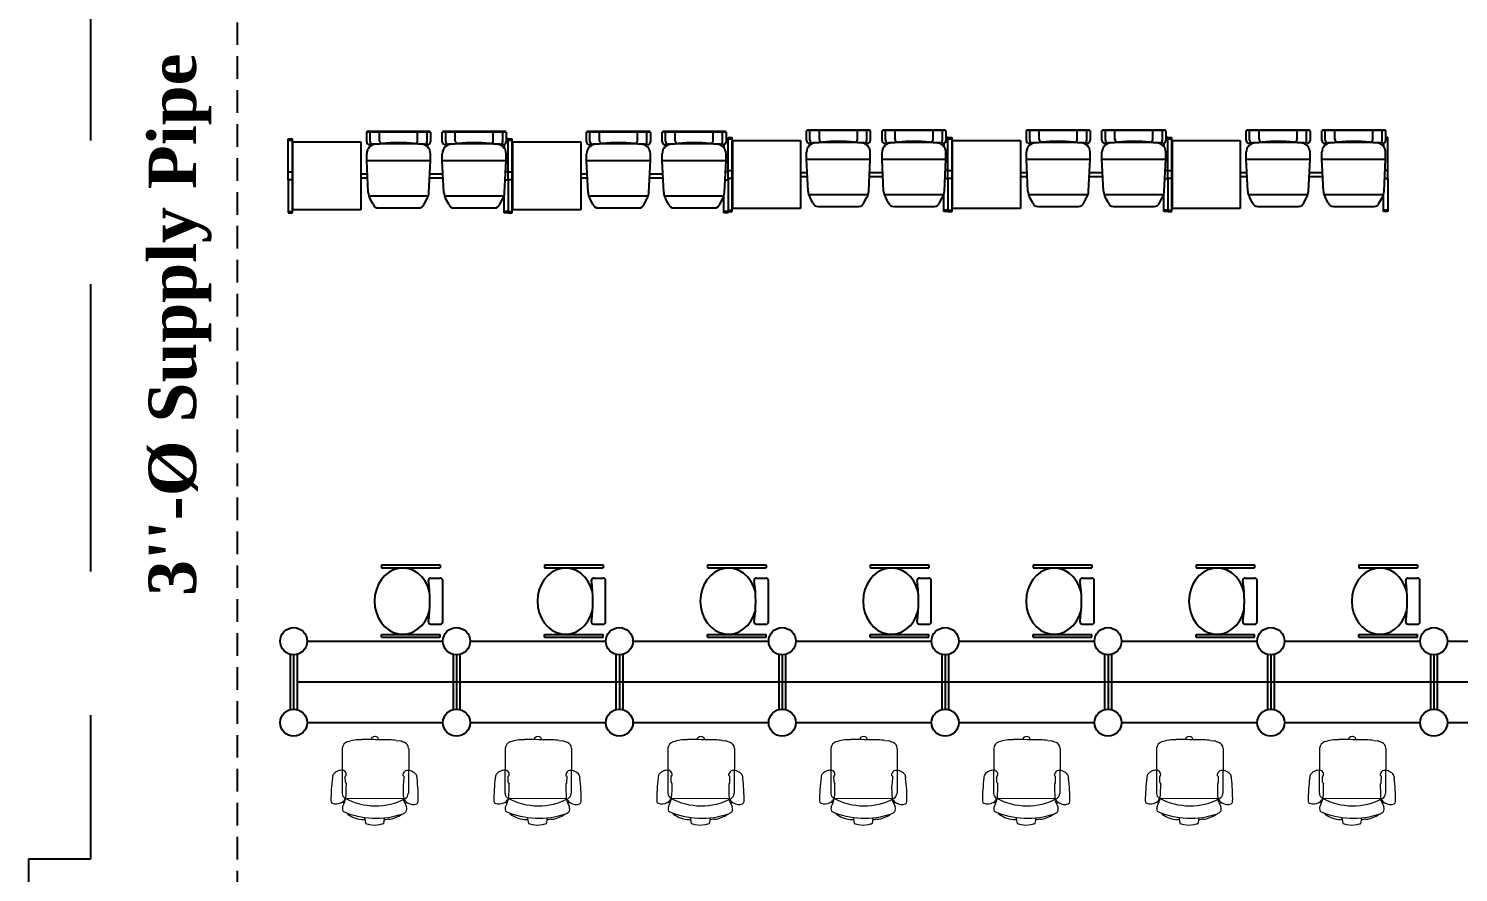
# Model space of a CAD drawing. Header units: inches. Extents: x 482566 to 494966, y -26460 to -22226.
# Drawn here: x 486331.5 to 486805.5, y -23550.4 to -23270.6 of the extents above; entities that cross this region are included whole.
import ezdxf

# ---------------------------------------------------------------- set-up
doc = ezdxf.new("R2010")
doc.units = ezdxf.units.IN
doc.header["$LTSCALE"] = 15
doc.header["$MEASUREMENT"] = 0
doc.linetypes.add('DASHED', pattern=[0.75, 0.5, -0.25])
doc.linetypes.add('TRATTEGGIATA2', pattern=[9.525, 6.35, -3.175])
doc.layers.add('A-furniture', color=50, linetype='Continuous', lineweight=9)
doc.layers.add('I-ANNO-TEXT', color=7, linetype='Continuous', lineweight=18)
for name, color, linetype in [('I-WALL-IN', 3, 'Continuous'), ('MAR22', 255, 'Continuous'), ('SUI GAS LINE', 30, 'TRATTEGGIATA2'), ('Water Main', 5, 'DASHED')]:
    doc.layers.add(name, color=color, linetype=linetype)
doc.styles.add('MICRO', font='')
doc.styles.get('MICRO').set_extended_font_data('MicrogrammaSSi', bold=True)

# ---------------------------------------------------------------- blocks, each defined once
blk = doc.blocks.new('391A')
at = {"layer": 'MAR22'}
for p, q in [((-294, -87), (-294, -567)), ((-294, -87), (-270, -87)), ((-270, -87), (-270, -567)), ((274, -87), (274, -567)), ((298, -87), (274, -87)), ((298, -87), (298, -567)), ((-294, -567), (-270, -567)), ((-187, -490), (-187, -567)), ((191, -490), (191, -567)), ((298, -567), (274, -567)), ((-167, -587), (171, -587))]:
    blk.add_line(p, q, dxfattribs=at)
for centre, radius, start, end in [((-167, -490), 20, 81.5871, 180), ((-167, -567), 20, 180, 270), ((2, 655), 1138, 261.5871, 278.4129), ((171, -490), 20, 0, 98.4129), ((171, -567), 20, 270, 0)]:
    blk.add_arc(centre, radius, start, end, dxfattribs=at)
blk.add_ellipse((2, -259), major_axis=(-271, 0), ratio=0.849159, start_param=1.857345, end_param=7.567433, dxfattribs=at)
blk = doc.blocks.new('A$C6A0E07C9')
at = {"layer": 'A-furniture'}
for p, q in [((-0.214, 0.272), (0.118, 0.288)), ((-0.012, 0.242), (-0.025, 0.242)), ((-0.011, 0.243), (-0.012, 0.242)), ((-0.008, 0.248), (-0.011, 0.243)), ((-0.011, 0.243), (-0.011, 0.243)), ((0.038, 0.251), (-0.003, 0.25)), ((0.042, 0.251), (0.045, 0.247)), ((0.045, 0.247), (0.046, 0.246)), ((0.046, 0.246), (0.048, 0.245)), ((0.048, 0.245), (0.048, 0.245)), ((0.159, 0.25), (0.179, -0.167)), ((-0.269, 0.177), (-0.266, 0.205)), ((0.315, 0.121), (0.306, 0.12)), ((0.313, 0.121), (0.347, 0.116)), ((0.315, 0.152), (0.319, 0.129)), ((0.351, 0.113), (0.36, 0.088)), ((-0.291, 0.02), (-0.289, 0.029)), ((-0.288, 0.01), (-0.291, 0.02)), ((-0.289, 0.029), (-0.284, 0.038)), ((-0.282, 0.002), (-0.288, 0.01)), ((-0.284, 0.038), (-0.276, 0.044)), ((-0.274, -0.003), (-0.282, 0.002)), ((-0.276, 0.044), (-0.267, 0.046)), ((0.364, 0.015), (0.358, -0.011)), ((0.36, 0.088), (0.366, 0.051)), ((0.366, 0.051), (0.364, 0.015)), ((-0.264, -0.004), (-0.274, -0.003)), ((0.311, -0.022), (0.322, -0.023)), ((0.32, -0.023), (0.355, -0.015)), ((0.355, -0.015), (0.356, -0.013)), ((0.356, -0.013), (0.358, -0.011)), ((-0.189, -0.217), (0.143, -0.2)), ((0.009, -0.176), (-0.004, -0.177)), ((0.009, -0.176), (0.009, -0.176)), ((0.01, -0.176), (0.009, -0.176)), ((0.013, -0.182), (0.01, -0.176)), ((0.059, -0.18), (0.018, -0.183)), ((0.063, -0.179), (0.066, -0.175)), ((0.066, -0.175), (0.067, -0.174)), ((0.067, -0.174), (0.069, -0.173)), ((0.069, -0.173), (0.069, -0.173)), ((0.296, -0.147), (0.284, -0.159))]:
    blk.add_line(p, q, dxfattribs=at)
for centre, radius, start, end in [((0.027, 0.278), 0.0792, 129.4999, 189.1152), ((0.007, 0.283), 0.0635, 94.0792, 117.5938), ((0.224, -0.892), 1.257, 92.3594, 100.1757), ((0.172, 0.345), 0.0192, 28.1256, 89.2436), ((0.121, 0.323), 0.0749, 330.3794, 24.513), ((0.594, -0.035), 0.893, 162.1203, 164.4323), ((-0.21, 0.223), 0.0487, 94.526, 161.0109), ((-0.022, 0.271), 0.0292, 192.0047, 264.4409), ((-0.004, 0.244), 0.00623, 84.8455, 131.3174), ((0.037, 0.241), 0.0101, 64.5281, 88.6391), ((0.001, 1.553), 1.309, 272.0899, 276.676), ((0.117, 0.241), 0.0463, 34.0902, 88.4441), ((0.149, 0.274), 0.0211, 279.8693, 313.3434), ((-0.249, 0.025), 0.471, 334.5973, 30.9732), ((0.17, 0.245), 0.0129, 130.1366, 158.0173), ((0.187, 0.181), 0.0779, 100.0525, 108.2672), ((0.108, 0.326), 0.0879, 309.6726, 333.0223), ((-1.125, 2.793), 2.849, 297.1157, 298.0695), ((-0.92, -0.013), 1.143, 14.0931, 15.0056), ((0.234, 0.223), 0.0597, 72.5282, 107.7011), ((0.195, 0.222), 0.0806, 25.5198, 45.5387), ((-0.301, 0.026), 0.614, 339.6108, 22.0467), ((0.128, 0.125), 0.189, 8.0925, 40.8276), ((0.182, 0.142), 0.452, 175.5289, 182.0991), ((72.219, 3.627), 72.574, 182.76527, 182.92488), ((0.31, 0.129), 0.0088, 301.088, 3.1667), ((0.347, 0.111), 0.00513, 22.8184, 91.0076), ((0.081, -0.062), 0.341, 182.481, 200.7553), ((0.116, -0.038), 0.211, 328.6962, 1.8079), ((0.318, -0.031), 0.00903, 2.1237, 63.3709), ((-0.186, -0.16), 0.0572, 202.8821, 266.1169), ((0.052, -0.207), 0.0792, 176.5782, 236.1936), ((0.002, -0.206), 0.0292, 101.2525, 173.6887), ((0.017, -0.177), 0.00623, 234.376, 280.848), ((0.058, -0.17), 0.0101, 277.0543, 301.1654), ((0.152, -1.479), 1.309, 89.0174, 93.6036), ((0.138, -0.155), 0.0449, 276.7939, 330.1521), ((0.172, -0.191), 0.0211, 52.3501, 85.8241), ((0.197, -0.155), 0.0211, 212.6602, 229.0352), ((0.163, -0.292), 0.122, 63.0548, 80.6357), ((0.136, -0.248), 0.0879, 32.6712, 56.0209), ((-0.92, -0.013), 1.143, 350.6964, 351.6126), ((0.149, -0.244), 0.0749, 341.1805, 35.314), ((0.324, 0.055), 0.26, 246.1539, 250.8174), ((0.249, -0.153), 0.0392, 254.2998, 275.9911), ((0.254, -0.14), 0.0518, 269.3553, 293.3788), ((0.031, -0.214), 0.0635, 248.0997, 271.6142), ((0.131, 0.976), 1.257, 265.5178, 273.334), ((0.202, -0.26), 0.0192, 276.4498, 337.5679)]:
    blk.add_arc(centre, radius, start, end, dxfattribs=at)

msp = doc.modelspace()

# ---------------------------------------------------------------- linework, layer by layer
at = {"color": 7}
for p, q in [((486417.6, -23318.1, 3.81), (486417.6, -23307.19, 3.81)), ((486417.6, -23307.19, 3.81), (486418.95, -23307.19, 3.81)), ((486417.6, -23307.64, 3.81), (486418.95, -23307.64, 3.81)), ((486418.95, -23331.7, 3.81), (486418.95, -23307.19, 3.81)), ((486490.5, -23307.19, 3.81), (486489.82, -23307.19, 3.81)), ((486490.5, -23307.64, 3.81), (486489.82, -23307.64, 3.81)), ((486490.5, -23318.1, 3.81), (486490.5, -23307.19, 3.81)), ((486490.5, -23318.1, 3.81), (486490.5, -23307.19, 3.81)), ((486490.5, -23307.19, 3.81), (486491.85, -23307.19, 3.81)), ((486490.5, -23307.64, 3.81), (486491.85, -23307.64, 3.81)), ((486491.85, -23331.7, 3.81), (486491.85, -23307.19, 3.81)), ((486563.4, -23307.19, 3.81), (486562.72, -23307.19, 3.81)), ((486563.4, -23307.64, 3.81), (486562.72, -23307.64, 3.81)), ((486563.4, -23317.65, 3.81), (486563.4, -23306.74, 3.81)), ((486563.4, -23306.74, 3.81), (486564.75, -23306.74, 3.81)), ((486563.4, -23318.1, 3.81), (486563.4, -23307.19, 3.81)), ((486563.4, -23307.19, 3.81), (486564.75, -23307.19, 3.81)), ((486564.75, -23331.25, 3.81), (486564.75, -23306.74, 3.81)), ((486636.3, -23306.74, 3.81), (486635.62, -23306.74, 3.81)), ((486636.3, -23307.19, 3.81), (486635.62, -23307.19, 3.81)), ((486636.3, -23317.65, 3.81), (486636.3, -23306.74, 3.81)), ((486636.3, -23317.65, 3.81), (486636.3, -23306.74, 3.81)), ((486636.3, -23306.74, 3.81), (486637.65, -23306.74, 3.81)), ((486636.3, -23307.19, 3.81), (486637.65, -23307.19, 3.81)), ((486637.65, -23331.25, 3.81), (486637.65, -23306.74, 3.81)), ((486709.2, -23306.74, 3.81), (486708.52, -23306.74, 3.81)), ((486709.2, -23307.19, 3.81), (486708.52, -23307.19, 3.81)), ((486709.2, -23317.65, 3.81), (486709.2, -23306.74, 3.81)), ((486709.2, -23317.65, 3.81), (486709.2, -23306.74, 3.81)), ((486709.2, -23306.74, 3.81), (486710.55, -23306.74, 3.81)), ((486709.2, -23307.19, 3.81), (486710.55, -23307.19, 3.81)), ((486710.55, -23331.25, 3.81), (486710.55, -23306.74, 3.81)), ((486782.1, -23306.74, 3.81), (486781.42, -23306.74, 3.81)), ((486782.1, -23307.19, 3.81), (486781.42, -23307.19, 3.81)), ((486782.1, -23317.65, 3.81), (486782.1, -23306.74, 3.81)), ((486489.15, -23309.06, 3.81), (486489.15, -23310.15, 3.81)), ((486562.05, -23309.06, 3.81), (486562.05, -23310.15, 3.81)), ((486634.95, -23308.61, 3.81), (486634.95, -23309.7, 3.81)), ((486707.85, -23308.61, 3.81), (486707.85, -23309.7, 3.81)), ((486780.75, -23308.61, 3.81), (486780.75, -23309.7, 3.81)), ((486417.6, -23320.8, 3.81), (486417.6, -23331.7, 3.81)), ((486490.5, -23320.8, 3.81), (486490.5, -23331.7, 3.81)), ((486490.5, -23320.8, 3.81), (486490.5, -23331.7, 3.81)), ((486563.4, -23320.35, 3.81), (486563.4, -23331.25, 3.81)), ((486563.4, -23320.8, 3.81), (486563.4, -23331.7, 3.81)), ((486636.3, -23320.35, 3.81), (486636.3, -23331.25, 3.81)), ((486636.3, -23320.35, 3.81), (486636.3, -23331.25, 3.81)), ((486709.2, -23320.35, 3.81), (486709.2, -23331.25, 3.81)), ((486709.2, -23320.35, 3.81), (486709.2, -23331.25, 3.81)), ((486782.1, -23320.35, 3.81), (486782.1, -23331.25, 3.81)), ((486489.15, -23331.7, 3.81), (486489.15, -23325.99, 3.81)), ((486562.05, -23331.7, 3.81), (486562.05, -23325.99, 3.81)), ((486634.95, -23331.25, 3.81), (486634.95, -23325.54, 3.81)), ((486707.85, -23331.25, 3.81), (486707.85, -23325.54, 3.81)), ((486780.75, -23331.25, 3.81), (486780.75, -23325.54, 3.81)), ((486417.6, -23331.25, 3.81), (486418.95, -23331.25, 3.81)), ((486417.6, -23331.7, 3.81), (486418.95, -23331.7, 3.81)), ((486490.5, -23331.25, 3.81), (486489.15, -23331.25, 3.81)), ((486490.5, -23331.7, 3.81), (486489.15, -23331.7, 3.81)), ((486490.5, -23331.25, 3.81), (486491.85, -23331.25, 3.81)), ((486490.5, -23331.7, 3.81), (486491.85, -23331.7, 3.81)), ((486563.4, -23331.25, 3.81), (486562.05, -23331.25, 3.81)), ((486563.4, -23331.7, 3.81), (486562.05, -23331.7, 3.81)), ((486563.4, -23330.8, 3.81), (486564.75, -23330.8, 3.81)), ((486563.4, -23331.25, 3.81), (486564.75, -23331.25, 3.81)), ((486636.3, -23330.8, 3.81), (486634.95, -23330.8, 3.81)), ((486636.3, -23331.25, 3.81), (486634.95, -23331.25, 3.81)), ((486636.3, -23330.8, 3.81), (486637.65, -23330.8, 3.81)), ((486636.3, -23331.25, 3.81), (486637.65, -23331.25, 3.81)), ((486709.2, -23330.8, 3.81), (486707.85, -23330.8, 3.81)), ((486709.2, -23331.25, 3.81), (486707.85, -23331.25, 3.81)), ((486709.2, -23330.8, 3.81), (486710.55, -23330.8, 3.81)), ((486709.2, -23331.25, 3.81), (486710.55, -23331.25, 3.81)), ((486782.1, -23330.8, 3.81), (486780.75, -23330.8, 3.81)), ((486782.1, -23331.25, 3.81), (486780.75, -23331.25, 3.81))]:
    msp.add_line(p, q, dxfattribs=at)
at = {"color": 0, "linetype": 'Continuous'}
for p, q in [((486419.14, -23308.2, 3.81), (486441.64, -23308.2, 3.81)), ((486419.14, -23330.7, 3.81), (486419.14, -23308.2, 3.81)), ((486441.64, -23308.2, 3.81), (486441.64, -23330.7, 3.81)), ((486492.04, -23308.2, 3.81), (486514.54, -23308.2, 3.81)), ((486492.04, -23330.7, 3.81), (486492.04, -23308.2, 3.81)), ((486514.54, -23308.2, 3.81), (486514.54, -23330.7, 3.81)), ((486564.94, -23307.75, 3.81), (486587.44, -23307.75, 3.81)), ((486564.94, -23330.25, 3.81), (486564.94, -23307.75, 3.81)), ((486587.44, -23307.75, 3.81), (486587.44, -23330.25, 3.81)), ((486637.84, -23307.75, 3.81), (486660.34, -23307.75, 3.81)), ((486637.84, -23330.25, 3.81), (486637.84, -23307.75, 3.81)), ((486660.34, -23307.75, 3.81), (486660.34, -23330.25, 3.81)), ((486710.74, -23307.75, 3.81), (486733.24, -23307.75, 3.81)), ((486710.74, -23330.25, 3.81), (486710.74, -23307.75, 3.81)), ((486733.24, -23307.75, 3.81), (486733.24, -23330.25, 3.81)), ((486441.64, -23330.7, 3.81), (486419.14, -23330.7, 3.81)), ((486514.54, -23330.7, 3.81), (486492.04, -23330.7, 3.81)), ((486587.44, -23330.25, 3.81), (486564.94, -23330.25, 3.81)), ((486660.34, -23330.25, 3.81), (486637.84, -23330.25, 3.81)), ((486733.24, -23330.25, 3.81), (486710.74, -23330.25, 3.81))]:
    msp.add_line(p, q, dxfattribs=at)
at = {"linetype": 'Continuous'}
for p, q in [((486443.6, -23308.19, 3.81), (486443.6, -23305.01, 3.81)), ((486444.72, -23308.08, 3.81), (486444.72, -23305.19, 3.81)), ((486447.87, -23307.86, 3.81), (486447.87, -23305.19, 3.81)), ((486460.47, -23307.86, 3.81), (486460.47, -23305.19, 3.81)), ((486463.62, -23308.08, 3.81), (486463.62, -23305.19, 3.81)), ((486464.75, -23305.01, 3.81), (486464.75, -23308.19, 3.81)), ((486468.67, -23308.19, 3.81), (486468.67, -23305.01, 3.81)), ((486469.8, -23308.08, 3.81), (486469.8, -23305.19, 3.81)), ((486472.95, -23307.86, 3.81), (486472.95, -23305.19, 3.81)), ((486485.55, -23307.86, 3.81), (486485.55, -23305.19, 3.81)), ((486488.7, -23308.08, 3.81), (486488.7, -23305.19, 3.81)), ((486489.82, -23305.01, 3.81), (486489.82, -23308.19, 3.81)), ((486516.5, -23308.19, 3.81), (486516.5, -23305.01, 3.81)), ((486517.62, -23308.08, 3.81), (486517.62, -23305.19, 3.81)), ((486520.77, -23307.86, 3.81), (486520.77, -23305.19, 3.81)), ((486533.37, -23307.86, 3.81), (486533.37, -23305.19, 3.81)), ((486536.52, -23308.08, 3.81), (486536.52, -23305.19, 3.81)), ((486537.65, -23305.01, 3.81), (486537.65, -23308.19, 3.81)), ((486541.57, -23308.19, 3.81), (486541.57, -23305.01, 3.81)), ((486542.7, -23308.08, 3.81), (486542.7, -23305.19, 3.81)), ((486545.85, -23307.86, 3.81), (486545.85, -23305.19, 3.81)), ((486558.45, -23307.86, 3.81), (486558.45, -23305.19, 3.81)), ((486561.6, -23308.08, 3.81), (486561.6, -23305.19, 3.81)), ((486562.72, -23305.01, 3.81), (486562.72, -23308.19, 3.81)), ((486589.4, -23307.74, 3.81), (486589.4, -23304.56, 3.81)), ((486590.52, -23307.63, 3.81), (486590.52, -23304.74, 3.81)), ((486593.67, -23307.41, 3.81), (486593.67, -23304.74, 3.81)), ((486606.27, -23307.41, 3.81), (486606.27, -23304.74, 3.81)), ((486609.42, -23307.63, 3.81), (486609.42, -23304.74, 3.81)), ((486610.55, -23304.56, 3.81), (486610.55, -23307.74, 3.81)), ((486614.47, -23307.74, 3.81), (486614.47, -23304.56, 3.81)), ((486615.6, -23307.63, 3.81), (486615.6, -23304.74, 3.81)), ((486618.75, -23307.41, 3.81), (486618.75, -23304.74, 3.81)), ((486631.35, -23307.41, 3.81), (486631.35, -23304.74, 3.81)), ((486634.5, -23307.63, 3.81), (486634.5, -23304.74, 3.81)), ((486635.62, -23304.56, 3.81), (486635.62, -23307.74, 3.81)), ((486662.3, -23307.74, 3.81), (486662.3, -23304.56, 3.81)), ((486663.42, -23307.63, 3.81), (486663.42, -23304.74, 3.81)), ((486666.57, -23307.41, 3.81), (486666.57, -23304.74, 3.81)), ((486679.17, -23307.41, 3.81), (486679.17, -23304.74, 3.81)), ((486682.32, -23307.63, 3.81), (486682.32, -23304.74, 3.81)), ((486683.45, -23304.56, 3.81), (486683.45, -23307.74, 3.81)), ((486687.37, -23307.74, 3.81), (486687.37, -23304.56, 3.81)), ((486688.5, -23307.63, 3.81), (486688.5, -23304.74, 3.81)), ((486691.65, -23307.41, 3.81), (486691.65, -23304.74, 3.81)), ((486704.25, -23307.41, 3.81), (486704.25, -23304.74, 3.81)), ((486707.4, -23307.63, 3.81), (486707.4, -23304.74, 3.81)), ((486708.52, -23304.56, 3.81), (486708.52, -23307.74, 3.81)), ((486735.2, -23307.74, 3.81), (486735.2, -23304.56, 3.81)), ((486736.32, -23307.63, 3.81), (486736.32, -23304.74, 3.81)), ((486739.47, -23307.41, 3.81), (486739.47, -23304.74, 3.81)), ((486752.07, -23307.41, 3.81), (486752.07, -23304.74, 3.81)), ((486755.22, -23307.63, 3.81), (486755.22, -23304.74, 3.81)), ((486756.35, -23304.56, 3.81), (486756.35, -23307.74, 3.81)), ((486760.27, -23307.74, 3.81), (486760.27, -23304.56, 3.81)), ((486761.4, -23307.63, 3.81), (486761.4, -23304.74, 3.81)), ((486764.55, -23307.41, 3.81), (486764.55, -23304.74, 3.81)), ((486777.15, -23307.41, 3.81), (486777.15, -23304.74, 3.81)), ((486780.3, -23307.63, 3.81), (486780.3, -23304.74, 3.81)), ((486781.42, -23304.56, 3.81), (486781.42, -23307.74, 3.81)), ((486443.6, -23314.35, 3.81), (486443.6, -23312.1, 3.81)), ((486444.52, -23309.09, 3.81), (486445.66, -23308.98, 3.81)), ((486463.83, -23309.09, 3.81), (486462.68, -23308.98, 3.81)), ((486464.75, -23314.35, 3.81), (486464.75, -23312.1, 3.81)), ((486468.67, -23314.35, 3.81), (486468.67, -23312.1, 3.81)), ((486469.59, -23309.09, 3.81), (486470.74, -23308.98, 3.81)), ((486488.9, -23309.09, 3.81), (486487.76, -23308.98, 3.81)), ((486489.82, -23314.35, 3.81), (486489.82, -23312.1, 3.81)), ((486516.5, -23314.35, 3.81), (486516.5, -23312.1, 3.81)), ((486517.42, -23309.09, 3.81), (486518.56, -23308.98, 3.81)), ((486536.73, -23309.09, 3.81), (486535.58, -23308.98, 3.81)), ((486537.65, -23314.35, 3.81), (486537.65, -23312.1, 3.81)), ((486541.57, -23314.35, 3.81), (486541.57, -23312.1, 3.81)), ((486542.49, -23309.09, 3.81), (486543.64, -23308.98, 3.81)), ((486561.8, -23309.09, 3.81), (486560.66, -23308.98, 3.81)), ((486562.72, -23314.35, 3.81), (486562.72, -23312.1, 3.81)), ((486589.4, -23313.9, 3.81), (486589.4, -23311.65, 3.81)), ((486590.32, -23308.64, 3.81), (486591.46, -23308.53, 3.81)), ((486609.63, -23308.64, 3.81), (486608.48, -23308.53, 3.81)), ((486610.55, -23313.9, 3.81), (486610.55, -23311.65, 3.81)), ((486614.47, -23313.9, 3.81), (486614.47, -23311.65, 3.81)), ((486615.39, -23308.64, 3.81), (486616.54, -23308.53, 3.81)), ((486634.7, -23308.64, 3.81), (486633.56, -23308.53, 3.81)), ((486635.62, -23313.9, 3.81), (486635.62, -23311.65, 3.81)), ((486662.3, -23313.9, 3.81), (486662.3, -23311.65, 3.81)), ((486663.22, -23308.64, 3.81), (486664.36, -23308.53, 3.81)), ((486682.53, -23308.64, 3.81), (486681.38, -23308.53, 3.81)), ((486683.45, -23313.9, 3.81), (486683.45, -23311.65, 3.81)), ((486687.37, -23313.9, 3.81), (486687.37, -23311.65, 3.81)), ((486688.29, -23308.64, 3.81), (486689.44, -23308.53, 3.81)), ((486707.6, -23308.64, 3.81), (486706.46, -23308.53, 3.81)), ((486708.52, -23313.9, 3.81), (486708.52, -23311.65, 3.81)), ((486735.2, -23313.9, 3.81), (486735.2, -23311.65, 3.81)), ((486736.12, -23308.64, 3.81), (486737.26, -23308.53, 3.81)), ((486755.43, -23308.64, 3.81), (486754.28, -23308.53, 3.81)), ((486756.35, -23313.9, 3.81), (486756.35, -23311.65, 3.81)), ((486760.27, -23313.9, 3.81), (486760.27, -23311.65, 3.81)), ((486761.19, -23308.64, 3.81), (486762.34, -23308.53, 3.81)), ((486780.5, -23308.64, 3.81), (486779.36, -23308.53, 3.81)), ((486781.42, -23313.9, 3.81), (486781.42, -23311.65, 3.81)), ((486443.6, -23314.35, 3.81), (486464.75, -23314.35, 3.81)), ((486444.11, -23324.99, 3.81), (486443.6, -23314.35, 3.81)), ((486464.24, -23324.99, 3.81), (486464.75, -23314.35, 3.81)), ((486468.67, -23314.35, 3.81), (486489.82, -23314.35, 3.81)), ((486469.18, -23324.99, 3.81), (486468.67, -23314.35, 3.81)), ((486489.31, -23324.99, 3.81), (486489.82, -23314.35, 3.81)), ((486516.5, -23314.35, 3.81), (486537.65, -23314.35, 3.81)), ((486517.01, -23324.99, 3.81), (486516.5, -23314.35, 3.81)), ((486537.14, -23324.99, 3.81), (486537.65, -23314.35, 3.81)), ((486541.57, -23314.35, 3.81), (486562.72, -23314.35, 3.81)), ((486542.08, -23324.99, 3.81), (486541.57, -23314.35, 3.81)), ((486562.21, -23324.99, 3.81), (486562.72, -23314.35, 3.81)), ((486589.4, -23313.9, 3.81), (486610.55, -23313.9, 3.81)), ((486589.91, -23324.54, 3.81), (486589.4, -23313.9, 3.81)), ((486610.04, -23324.54, 3.81), (486610.55, -23313.9, 3.81)), ((486614.47, -23313.9, 3.81), (486635.62, -23313.9, 3.81)), ((486614.98, -23324.54, 3.81), (486614.47, -23313.9, 3.81)), ((486635.11, -23324.54, 3.81), (486635.62, -23313.9, 3.81)), ((486662.3, -23313.9, 3.81), (486683.45, -23313.9, 3.81)), ((486662.81, -23324.54, 3.81), (486662.3, -23313.9, 3.81)), ((486682.94, -23324.54, 3.81), (486683.45, -23313.9, 3.81)), ((486687.37, -23313.9, 3.81), (486708.52, -23313.9, 3.81)), ((486687.88, -23324.54, 3.81), (486687.37, -23313.9, 3.81)), ((486708.01, -23324.54, 3.81), (486708.52, -23313.9, 3.81)), ((486735.2, -23313.9, 3.81), (486756.35, -23313.9, 3.81)), ((486735.71, -23324.54, 3.81), (486735.2, -23313.9, 3.81)), ((486755.84, -23324.54, 3.81), (486756.35, -23313.9, 3.81)), ((486760.27, -23313.9, 3.81), (486781.42, -23313.9, 3.81)), ((486760.78, -23324.54, 3.81), (486760.27, -23313.9, 3.81)), ((486780.91, -23324.54, 3.81), (486781.42, -23313.9, 3.81)), ((486444.29, -23326.05, 3.81), (486464.06, -23326.05, 3.81)), ((486445.7, -23328.79, 3.81), (486444.68, -23326.98, 3.81)), ((486462.64, -23328.79, 3.81), (486463.66, -23326.98, 3.81)), ((486469.36, -23326.05, 3.81), (486489.13, -23326.05, 3.81)), ((486470.78, -23328.79, 3.81), (486469.76, -23326.98, 3.81)), ((486487.72, -23328.79, 3.81), (486488.74, -23326.98, 3.81)), ((486517.19, -23326.05, 3.81), (486536.96, -23326.05, 3.81)), ((486518.6, -23328.79, 3.81), (486517.58, -23326.98, 3.81)), ((486535.54, -23328.79, 3.81), (486536.56, -23326.98, 3.81)), ((486542.26, -23326.05, 3.81), (486562.03, -23326.05, 3.81)), ((486543.68, -23328.79, 3.81), (486542.66, -23326.98, 3.81)), ((486560.62, -23328.79, 3.81), (486561.64, -23326.98, 3.81)), ((486590.09, -23325.6, 3.81), (486609.86, -23325.6, 3.81)), ((486591.5, -23328.34, 3.81), (486590.48, -23326.53, 3.81)), ((486608.44, -23328.34, 3.81), (486609.46, -23326.53, 3.81)), ((486615.16, -23325.6, 3.81), (486634.93, -23325.6, 3.81)), ((486616.58, -23328.34, 3.81), (486615.56, -23326.53, 3.81)), ((486633.52, -23328.34, 3.81), (486634.54, -23326.53, 3.81)), ((486662.99, -23325.6, 3.81), (486682.76, -23325.6, 3.81)), ((486664.4, -23328.34, 3.81), (486663.38, -23326.53, 3.81)), ((486681.34, -23328.34, 3.81), (486682.36, -23326.53, 3.81)), ((486688.06, -23325.6, 3.81), (486707.83, -23325.6, 3.81)), ((486689.48, -23328.34, 3.81), (486688.46, -23326.53, 3.81)), ((486706.42, -23328.34, 3.81), (486707.44, -23326.53, 3.81)), ((486735.89, -23325.6, 3.81), (486755.66, -23325.6, 3.81)), ((486737.3, -23328.34, 3.81), (486736.28, -23326.53, 3.81)), ((486754.24, -23328.34, 3.81), (486755.26, -23326.53, 3.81)), ((486760.96, -23325.6, 3.81), (486780.73, -23325.6, 3.81)), ((486762.38, -23328.34, 3.81), (486761.36, -23326.53, 3.81)), ((486779.32, -23328.34, 3.81), (486780.34, -23326.53, 3.81)), ((486447.43, -23330.1, 3.81), (486460.91, -23330.1, 3.81)), ((486472.51, -23330.1, 3.81), (486485.99, -23330.1, 3.81)), ((486520.33, -23330.1, 3.81), (486533.81, -23330.1, 3.81)), ((486545.41, -23330.1, 3.81), (486558.89, -23330.1, 3.81)), ((486593.23, -23329.65, 3.81), (486606.71, -23329.65, 3.81)), ((486618.31, -23329.65, 3.81), (486631.79, -23329.65, 3.81)), ((486666.13, -23329.65, 3.81), (486679.61, -23329.65, 3.81)), ((486691.21, -23329.65, 3.81), (486704.69, -23329.65, 3.81)), ((486739.03, -23329.65, 3.81), (486752.51, -23329.65, 3.81)), ((486764.11, -23329.65, 3.81), (486777.59, -23329.65, 3.81))]:
    msp.add_line(p, q, dxfattribs=at)
at = {"color": 7, "linetype": 'Continuous'}
for p, q in [((486464.48, -23304.74, 3.81), (486443.87, -23304.74, 3.81)), ((486489.55, -23304.74, 3.81), (486468.94, -23304.74, 3.81)), ((486537.38, -23304.74, 3.81), (486516.77, -23304.74, 3.81)), ((486562.45, -23304.74, 3.81), (486541.84, -23304.74, 3.81)), ((486610.28, -23304.29, 3.81), (486589.67, -23304.29, 3.81)), ((486635.35, -23304.29, 3.81), (486614.74, -23304.29, 3.81)), ((486683.18, -23304.29, 3.81), (486662.57, -23304.29, 3.81)), ((486708.25, -23304.29, 3.81), (486687.64, -23304.29, 3.81)), ((486756.08, -23304.29, 3.81), (486735.47, -23304.29, 3.81)), ((486781.15, -23304.29, 3.81), (486760.54, -23304.29, 3.81)), ((486563.4, -23317.65, 3.81), (486564.94, -23317.65, 3.81)), ((486563.4, -23320.35, 3.81), (486563.4, -23317.65, 3.81)), ((486636.3, -23317.65, 3.81), (486635.44, -23317.65, 3.81)), ((486636.3, -23320.35, 3.81), (486636.3, -23317.65, 3.81)), ((486636.3, -23317.65, 3.81), (486637.84, -23317.65, 3.81)), ((486636.3, -23320.35, 3.81), (486636.3, -23317.65, 3.81)), ((486709.2, -23317.65, 3.81), (486708.34, -23317.65, 3.81)), ((486709.2, -23320.35, 3.81), (486709.2, -23317.65, 3.81)), ((486709.2, -23317.65, 3.81), (486710.74, -23317.65, 3.81)), ((486709.2, -23320.35, 3.81), (486709.2, -23317.65, 3.81)), ((486782.1, -23317.65, 3.81), (486781.24, -23317.65, 3.81)), ((486782.1, -23320.35, 3.81), (486782.1, -23317.65, 3.81)), ((486417.6, -23318.1, 3.81), (486419.14, -23318.1, 3.81)), ((486417.6, -23320.8, 3.81), (486417.6, -23318.1, 3.81)), ((486419.14, -23320.8, 3.81), (486417.6, -23320.8, 3.81)), ((486441.58, -23320.12, 3.81), (486443.87, -23320.12, 3.81)), ((486441.64, -23318.77, 3.81), (486443.81, -23318.77, 3.81)), ((486464.47, -23320.12, 3.81), (486468.95, -23320.12, 3.81)), ((486464.53, -23318.77, 3.81), (486468.89, -23318.77, 3.81)), ((486489.51, -23320.8, 3.81), (486490.5, -23320.8, 3.81)), ((486490.5, -23318.1, 3.81), (486489.64, -23318.1, 3.81)), ((486490.5, -23320.8, 3.81), (486490.5, -23318.1, 3.81)), ((486490.5, -23318.1, 3.81), (486492.04, -23318.1, 3.81)), ((486490.5, -23320.8, 3.81), (486490.5, -23318.1, 3.81)), ((486492.04, -23320.8, 3.81), (486490.5, -23320.8, 3.81)), ((486514.48, -23320.12, 3.81), (486516.77, -23320.12, 3.81)), ((486514.54, -23318.77, 3.81), (486516.71, -23318.77, 3.81)), ((486537.37, -23320.12, 3.81), (486541.85, -23320.12, 3.81)), ((486537.43, -23318.77, 3.81), (486541.79, -23318.77, 3.81)), ((486562.41, -23320.8, 3.81), (486563.4, -23320.8, 3.81)), ((486563.4, -23318.1, 3.81), (486562.54, -23318.1, 3.81)), ((486563.4, -23320.8, 3.81), (486563.4, -23318.1, 3.81)), ((486564.94, -23320.35, 3.81), (486563.4, -23320.35, 3.81)), ((486587.38, -23319.67, 3.81), (486589.67, -23319.67, 3.81)), ((486587.44, -23318.32, 3.81), (486589.61, -23318.32, 3.81)), ((486610.27, -23319.67, 3.81), (486614.75, -23319.67, 3.81)), ((486610.33, -23318.32, 3.81), (486614.69, -23318.32, 3.81)), ((486635.31, -23320.35, 3.81), (486636.3, -23320.35, 3.81)), ((486637.84, -23320.35, 3.81), (486636.3, -23320.35, 3.81)), ((486660.28, -23319.67, 3.81), (486662.57, -23319.67, 3.81)), ((486660.34, -23318.32, 3.81), (486662.51, -23318.32, 3.81)), ((486683.17, -23319.67, 3.81), (486687.65, -23319.67, 3.81)), ((486683.23, -23318.32, 3.81), (486687.59, -23318.32, 3.81)), ((486708.21, -23320.35, 3.81), (486709.2, -23320.35, 3.81)), ((486710.74, -23320.35, 3.81), (486709.2, -23320.35, 3.81)), ((486733.18, -23319.67, 3.81), (486735.47, -23319.67, 3.81)), ((486733.24, -23318.32, 3.81), (486735.41, -23318.32, 3.81)), ((486756.07, -23319.67, 3.81), (486760.55, -23319.67, 3.81)), ((486756.13, -23318.32, 3.81), (486760.49, -23318.32, 3.81)), ((486781.11, -23320.35, 3.81), (486782.1, -23320.35, 3.81))]:
    msp.add_line(p, q, dxfattribs=at)
for p, q in [((486418.24, -23478.08, 6.93), (486418.24, -23496.36, 6.93)), ((486419.37, -23478.22, 6.93), (486419.37, -23496.22, 6.93)), ((486420.49, -23478.08, 6.93), (486420.49, -23496.36, 6.93)), ((486472.24, -23478.08, 6.93), (486472.24, -23496.36, 6.93)), ((486473.37, -23478.22, 6.93), (486473.37, -23496.22, 6.93)), ((486474.49, -23478.08, 6.93), (486474.49, -23496.36, 6.93)), ((486526.24, -23478.08, 6.93), (486526.24, -23496.36, 6.93)), ((486527.37, -23478.22, 6.93), (486527.37, -23496.22, 6.93)), ((486528.49, -23478.08, 6.93), (486528.49, -23496.36, 6.93)), ((486580.24, -23478.08, 6.93), (486580.24, -23496.36, 6.93)), ((486581.37, -23478.22, 6.93), (486581.37, -23496.22, 6.93)), ((486582.49, -23478.08, 6.93), (486582.49, -23496.36, 6.93)), ((486634.24, -23478.08, 6.93), (486634.24, -23496.36, 6.93)), ((486635.37, -23478.22, 6.93), (486635.37, -23496.22, 6.93)), ((486636.49, -23478.08, 6.93), (486636.49, -23496.36, 6.93)), ((486688.24, -23478.08, 6.93), (486688.24, -23496.36, 6.93)), ((486689.37, -23478.22, 6.93), (486689.37, -23496.22, 6.93)), ((486690.49, -23478.08, 6.93), (486690.49, -23496.36, 6.93)), ((486742.24, -23478.08, 6.93), (486742.24, -23496.36, 6.93)), ((486743.37, -23478.22, 6.93), (486743.37, -23496.22, 6.93)), ((486744.49, -23478.08, 6.93), (486744.49, -23496.36, 6.93)), ((486796.24, -23478.08, 6.93), (486796.24, -23496.36, 6.93)), ((486797.37, -23478.22, 6.93), (486797.37, -23496.22, 6.93)), ((486798.49, -23478.08, 6.93), (486798.49, -23496.36, 6.93))]:
    msp.add_line(p, q)
at = {"color": 7, "linetype": 'Continuous', "const_width": 0.45, "elevation": 3.81}
for points in [[(486464.75, -23304.97), (486443.6, -23304.97)], [(486489.82, -23304.97), (486468.67, -23304.97)], [(486537.65, -23304.97), (486516.5, -23304.97)], [(486562.72, -23304.97), (486541.57, -23304.97)], [(486610.55, -23304.52), (486589.4, -23304.52)], [(486635.62, -23304.52), (486614.47, -23304.52)], [(486683.45, -23304.52), (486662.3, -23304.52)], [(486708.52, -23304.52), (486687.37, -23304.52)], [(486756.35, -23304.52), (486735.2, -23304.52)], [(486781.42, -23304.52), (486760.27, -23304.52)]]:
    msp.add_lwpolyline(points, dxfattribs=at)
for centre in [(486419.37, -23473.72, 6.93), (486473.37, -23473.72, 6.93), (486527.37, -23473.72, 6.93), (486581.37, -23473.72, 6.93), (486635.37, -23473.72, 6.93), (486689.37, -23473.72, 6.93), (486743.37, -23473.72, 6.93), (486797.37, -23473.72, 6.93), (486419.37, -23500.72, 6.93), (486473.37, -23500.72, 6.93), (486527.37, -23500.72, 6.93), (486581.37, -23500.72, 6.93), (486635.37, -23500.72, 6.93), (486689.37, -23500.72, 6.93), (486743.37, -23500.72, 6.93), (486797.37, -23500.72, 6.93)]:
    msp.add_circle(centre, 4.5)
at = {"linetype": 'Continuous'}
for centre, radius, start, end in [((486443.87, -23305.01, 3.81), 0.27, 90, 180), ((486444.5, -23308.19, 3.81), 0.9, 180, 271.3354), ((486445.62, -23308.08, 3.81), 0.9, 180, 272.4844), ((486448.77, -23307.86, 3.81), 0.9, 180, 276.8576), ((486454.17, -23352.76, 3.81), 44.32, 83.1424, 96.8576), ((486459.57, -23307.86, 3.81), 0.9, 263.1424, 0), ((486462.72, -23308.08, 3.81), 0.9, 267.5156, 0), ((486463.85, -23308.19, 3.81), 0.9, 268.6646, 0), ((486464.48, -23305.01, 3.81), 0.27, 0, 90), ((486468.94, -23305.01, 3.81), 0.27, 90, 180), ((486469.57, -23308.19, 3.81), 0.9, 180, 271.3354), ((486470.7, -23308.08, 3.81), 0.9, 180, 272.4844), ((486473.85, -23307.86, 3.81), 0.9, 180, 276.8576), ((486479.25, -23352.76, 3.81), 44.32, 83.1424, 96.8576), ((486484.65, -23307.86, 3.81), 0.9, 263.1424, 0), ((486487.8, -23308.08, 3.81), 0.9, 267.5156, 0), ((486488.92, -23308.19, 3.81), 0.9, 268.6646, 0), ((486489.55, -23305.01, 3.81), 0.27, 0, 90), ((486516.77, -23305.01, 3.81), 0.27, 90, 180), ((486517.4, -23308.19, 3.81), 0.9, 180, 271.3354), ((486518.52, -23308.08, 3.81), 0.9, 180, 272.4844), ((486521.67, -23307.86, 3.81), 0.9, 180, 276.8576), ((486527.07, -23352.76, 3.81), 44.32, 83.1424, 96.8576), ((486532.47, -23307.86, 3.81), 0.9, 263.1424, 0), ((486535.62, -23308.08, 3.81), 0.9, 267.5156, 0), ((486536.75, -23308.19, 3.81), 0.9, 268.6646, 0), ((486537.38, -23305.01, 3.81), 0.27, 0, 90), ((486541.84, -23305.01, 3.81), 0.27, 90, 180), ((486542.47, -23308.19, 3.81), 0.9, 180, 271.3354), ((486543.6, -23308.08, 3.81), 0.9, 180, 272.4844), ((486546.75, -23307.86, 3.81), 0.9, 180, 276.8576), ((486552.15, -23352.76, 3.81), 44.32, 83.1424, 96.8576), ((486557.55, -23307.86, 3.81), 0.9, 263.1424, 0), ((486560.7, -23308.08, 3.81), 0.9, 267.5156, 0), ((486561.82, -23308.19, 3.81), 0.9, 268.6646, 0), ((486562.45, -23305.01, 3.81), 0.27, 0, 90), ((486589.67, -23304.56, 3.81), 0.27, 90, 180), ((486590.3, -23307.74, 3.81), 0.9, 180, 271.3354), ((486592.55, -23311.65, 3.81), 3.15, 90, 180), ((486591.42, -23307.63, 3.81), 0.9, 180, 272.4844), ((486599.97, -23504.69, 3.81), 196.34, 87.5156, 92.4844), ((486594.57, -23307.41, 3.81), 0.9, 180, 276.8576), ((486599.97, -23352.31, 3.81), 44.32, 83.1424, 96.8576), ((486605.37, -23307.41, 3.81), 0.9, 263.1424, 0), ((486607.4, -23311.65, 3.81), 3.15, 0, 90), ((486608.52, -23307.63, 3.81), 0.9, 267.5156, 0), ((486609.65, -23307.74, 3.81), 0.9, 268.6646, 0), ((486610.28, -23304.56, 3.81), 0.27, 0, 90), ((486614.74, -23304.56, 3.81), 0.27, 90, 180), ((486615.37, -23307.74, 3.81), 0.9, 180, 271.3354), ((486617.62, -23311.65, 3.81), 3.15, 90, 180), ((486616.5, -23307.63, 3.81), 0.9, 180, 272.4844), ((486625.05, -23504.69, 3.81), 196.34, 87.5156, 92.4844), ((486619.65, -23307.41, 3.81), 0.9, 180, 276.8576), ((486625.05, -23352.31, 3.81), 44.32, 83.1424, 96.8576), ((486630.45, -23307.41, 3.81), 0.9, 263.1424, 0), ((486632.47, -23311.65, 3.81), 3.15, 0, 90), ((486633.6, -23307.63, 3.81), 0.9, 267.5156, 0), ((486634.72, -23307.74, 3.81), 0.9, 268.6646, 0), ((486635.35, -23304.56, 3.81), 0.27, 0, 90), ((486662.57, -23304.56, 3.81), 0.27, 90, 180), ((486663.2, -23307.74, 3.81), 0.9, 180, 271.3354), ((486665.45, -23311.65, 3.81), 3.15, 90, 180), ((486664.32, -23307.63, 3.81), 0.9, 180, 272.4844), ((486672.87, -23504.69, 3.81), 196.34, 87.5156, 92.4844), ((486667.47, -23307.41, 3.81), 0.9, 180, 276.8576), ((486672.87, -23352.31, 3.81), 44.32, 83.1424, 96.8576), ((486678.27, -23307.41, 3.81), 0.9, 263.1424, 0), ((486680.3, -23311.65, 3.81), 3.15, 0, 90), ((486681.42, -23307.63, 3.81), 0.9, 267.5156, 0), ((486682.55, -23307.74, 3.81), 0.9, 268.6646, 0), ((486683.18, -23304.56, 3.81), 0.27, 0, 90), ((486687.64, -23304.56, 3.81), 0.27, 90, 180), ((486688.27, -23307.74, 3.81), 0.9, 180, 271.3354), ((486690.52, -23311.65, 3.81), 3.15, 90, 180), ((486689.4, -23307.63, 3.81), 0.9, 180, 272.4844), ((486697.95, -23504.69, 3.81), 196.34, 87.5156, 92.4844), ((486692.55, -23307.41, 3.81), 0.9, 180, 276.8576), ((486697.95, -23352.31, 3.81), 44.32, 83.1424, 96.8576), ((486703.35, -23307.41, 3.81), 0.9, 263.1424, 0), ((486705.37, -23311.65, 3.81), 3.15, 0, 90), ((486706.5, -23307.63, 3.81), 0.9, 267.5156, 0), ((486707.62, -23307.74, 3.81), 0.9, 268.6646, 0), ((486708.25, -23304.56, 3.81), 0.27, 0, 90), ((486735.47, -23304.56, 3.81), 0.27, 90, 180), ((486736.1, -23307.74, 3.81), 0.9, 180, 271.3354), ((486738.35, -23311.65, 3.81), 3.15, 90, 180), ((486737.22, -23307.63, 3.81), 0.9, 180, 272.4844), ((486745.77, -23504.69, 3.81), 196.34, 87.5156, 92.4844), ((486740.37, -23307.41, 3.81), 0.9, 180, 276.8576), ((486745.77, -23352.31, 3.81), 44.32, 83.1424, 96.8576), ((486751.17, -23307.41, 3.81), 0.9, 263.1424, 0), ((486753.2, -23311.65, 3.81), 3.15, 0, 90), ((486754.32, -23307.63, 3.81), 0.9, 267.5156, 0), ((486755.45, -23307.74, 3.81), 0.9, 268.6646, 0), ((486756.08, -23304.56, 3.81), 0.27, 0, 90), ((486760.54, -23304.56, 3.81), 0.27, 90, 180), ((486761.17, -23307.74, 3.81), 0.9, 180, 271.3354), ((486763.42, -23311.65, 3.81), 3.15, 90, 180), ((486762.3, -23307.63, 3.81), 0.9, 180, 272.4844), ((486770.85, -23504.69, 3.81), 196.34, 87.5156, 92.4844), ((486765.45, -23307.41, 3.81), 0.9, 180, 276.8576), ((486770.85, -23352.31, 3.81), 44.32, 83.1424, 96.8576), ((486776.25, -23307.41, 3.81), 0.9, 263.1424, 0), ((486778.27, -23311.65, 3.81), 3.15, 0, 90), ((486779.4, -23307.63, 3.81), 0.9, 267.5156, 0), ((486780.52, -23307.74, 3.81), 0.9, 268.6646, 0), ((486781.15, -23304.56, 3.81), 0.27, 0, 90), ((486446.75, -23312.1, 3.81), 3.15, 90, 180), ((486454.17, -23505.14, 3.81), 196.34, 87.5156, 92.4844), ((486461.6, -23312.1, 3.81), 3.15, 0, 90), ((486471.82, -23312.1, 3.81), 3.15, 90, 180), ((486479.25, -23505.14, 3.81), 196.34, 87.5156, 92.4844), ((486486.67, -23312.1, 3.81), 3.15, 0, 90), ((486519.65, -23312.1, 3.81), 3.15, 90, 180), ((486527.07, -23505.14, 3.81), 196.34, 87.5156, 92.4844), ((486534.5, -23312.1, 3.81), 3.15, 0, 90), ((486544.72, -23312.1, 3.81), 3.15, 90, 180), ((486552.15, -23505.14, 3.81), 196.34, 87.5156, 92.4844), ((486559.57, -23312.1, 3.81), 3.15, 0, 90), ((486448.6, -23324.77, 3.81), 4.5, 182.7525, 209.356), ((486459.74, -23324.77, 3.81), 4.5, 330.644, 357.2475), ((486473.68, -23324.77, 3.81), 4.5, 182.7525, 209.356), ((486484.82, -23324.77, 3.81), 4.5, 330.644, 357.2475), ((486521.5, -23324.77, 3.81), 4.5, 182.7525, 209.356), ((486532.64, -23324.77, 3.81), 4.5, 330.644, 357.2475), ((486546.58, -23324.77, 3.81), 4.5, 182.7525, 209.356), ((486557.72, -23324.77, 3.81), 4.5, 330.644, 357.2475), ((486594.4, -23324.32, 3.81), 4.5, 182.7525, 209.356), ((486605.54, -23324.32, 3.81), 4.5, 330.644, 357.2475), ((486619.48, -23324.32, 3.81), 4.5, 182.7525, 209.356), ((486630.62, -23324.32, 3.81), 4.5, 330.644, 357.2475), ((486667.3, -23324.32, 3.81), 4.5, 182.7525, 209.356), ((486678.44, -23324.32, 3.81), 4.5, 330.644, 357.2475), ((486692.38, -23324.32, 3.81), 4.5, 182.7525, 209.356), ((486703.52, -23324.32, 3.81), 4.5, 330.644, 357.2475), ((486740.2, -23324.32, 3.81), 4.5, 182.7525, 209.356), ((486751.34, -23324.32, 3.81), 4.5, 330.644, 357.2475), ((486765.28, -23324.32, 3.81), 4.5, 182.7525, 209.356), ((486776.42, -23324.32, 3.81), 4.5, 330.644, 357.2475), ((486447.43, -23328.3, 3.81), 1.8, 195.8192, 270), ((486460.91, -23328.3, 3.81), 1.8, 270, 344.1808), ((486472.51, -23328.3, 3.81), 1.8, 195.8192, 270), ((486485.99, -23328.3, 3.81), 1.8, 270, 344.1808), ((486520.33, -23328.3, 3.81), 1.8, 195.8192, 270), ((486533.81, -23328.3, 3.81), 1.8, 270, 344.1808), ((486545.41, -23328.3, 3.81), 1.8, 195.8192, 270), ((486558.89, -23328.3, 3.81), 1.8, 270, 344.1808), ((486593.23, -23327.85, 3.81), 1.8, 195.8192, 270), ((486606.71, -23327.85, 3.81), 1.8, 270, 344.1808), ((486618.31, -23327.85, 3.81), 1.8, 195.8192, 270), ((486631.79, -23327.85, 3.81), 1.8, 270, 344.1808), ((486666.13, -23327.85, 3.81), 1.8, 195.8192, 270), ((486679.61, -23327.85, 3.81), 1.8, 270, 344.1808), ((486691.21, -23327.85, 3.81), 1.8, 195.8192, 270), ((486704.69, -23327.85, 3.81), 1.8, 270, 344.1808), ((486739.03, -23327.85, 3.81), 1.8, 195.8192, 270), ((486752.51, -23327.85, 3.81), 1.8, 270, 344.1808), ((486764.11, -23327.85, 3.81), 1.8, 195.8192, 270), ((486777.59, -23327.85, 3.81), 1.8, 270, 344.1808)]:
    msp.add_arc(centre, radius, start, end, dxfattribs=at)
at = {"layer": 'I-WALL-IN'}
for p, q in [((486423.87, -23473.72, 6.93), (486468.87, -23473.72, 6.93)), ((486477.87, -23473.72, 6.93), (486522.87, -23473.72, 6.93)), ((486531.87, -23473.72, 6.93), (486576.87, -23473.72, 6.93)), ((486585.87, -23473.72, 6.93), (486630.87, -23473.72, 6.93)), ((486639.87, -23473.72, 6.93), (486684.87, -23473.72, 6.93)), ((486693.87, -23473.72, 6.93), (486738.87, -23473.72, 6.93)), ((486747.87, -23473.72, 6.93), (486792.87, -23473.72, 6.93)), ((486801.87, -23473.72, 6.93), (486846.87, -23473.72, 6.93)), ((486420.49, -23487.22, 6.93), (487230.49, -23487.22, 6.93)), ((486423.87, -23500.72, 6.93), (486468.87, -23500.72, 6.93)), ((486477.87, -23500.72, 6.93), (486522.87, -23500.72, 6.93)), ((486531.87, -23500.72, 6.93), (486576.87, -23500.72, 6.93)), ((486585.87, -23500.72, 6.93), (486630.87, -23500.72, 6.93)), ((486639.87, -23500.72, 6.93), (486684.87, -23500.72, 6.93)), ((486693.87, -23500.72, 6.93), (486738.87, -23500.72, 6.93)), ((486747.87, -23500.72, 6.93), (486792.87, -23500.72, 6.93)), ((486801.87, -23500.72, 6.93), (486846.87, -23500.72, 6.93))]:
    msp.add_line(p, q, dxfattribs=at)
at = {"layer": 'SUI GAS LINE'}
for p, q in [((486352, -23212.5), (486352, -23546)), ((486352, -23546), (486331.5, -23546)), ((486331.5, -23546), (486331.5, -24041.5))]:
    msp.add_line(p, q, dxfattribs=at)
at = {"layer": 'Water Main'}
msp.add_line((486400.64, -23223.57, 10.35), (486400.64, -23571.22, 10.35), dxfattribs=at)

# ---------------------------------------------------------------- block references
at = {"color": 7, "ltscale": 100, "xscale": 0.04049999999065221, "yscale": 0.04049999999065221, "zscale": 0.04049999999065221, "rotation": 90}
for p in [(486445.02, -23460.51, 3.81), (486499.02, -23460.51, 3.81), (486553.02, -23460.51, 3.81), (486607.02, -23460.51, 3.81), (486661.02, -23460.51, 3.81), (486715.02, -23460.51, 3.81), (486769.02, -23460.51, 3.81)]:
    msp.add_blockref('391A', p, dxfattribs=at)
at = {"layer": 'A-furniture', "xscale": 45.00000000000906, "yscale": 45.00000000000906, "zscale": 45.00000000000906, "rotation": 266.8565271614821}
for p in [(486444.77, -23518.23, 6.93), (486498.77, -23518.23, 6.93), (486552.77, -23518.23, 6.93), (486606.77, -23518.23, 6.93), (486660.77, -23518.23, 6.93), (486714.77, -23518.23, 6.93), (486768.77, -23518.23, 6.93)]:
    msp.add_blockref('A$C6A0E07C9', p, dxfattribs=at)

# ---------------------------------------------------------------- texts
at = {"layer": 'I-ANNO-TEXT', "insert": (486371.26, -23458.7, 3.81), "char_height": 15.75, "attachment_point": 1, "rotation": 90, "style": 'MICRO'}
msp.add_mtext_dynamic_manual_height_columns("{\\fTimes New Roman Baltic|b1|i0|c0|p18;3''-%%C Supply Pipe}", width=6800.2533, gutter_width=1.5, heights=[0], dxfattribs=at)

doc.saveas('drawing.dxf')
